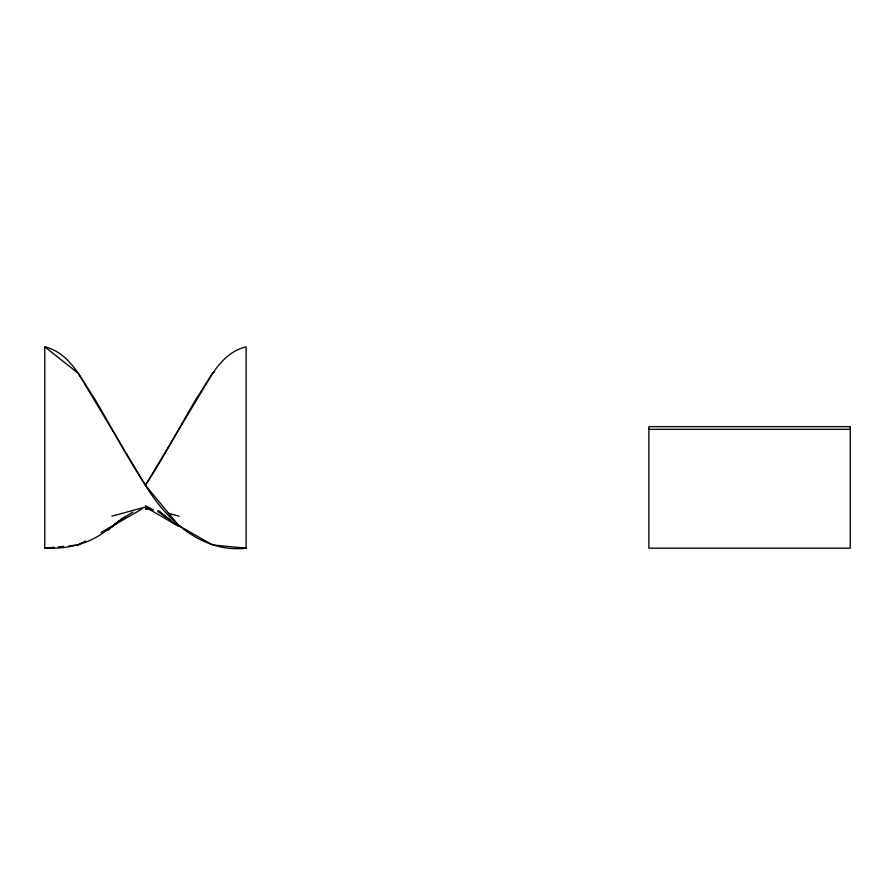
<?xml version="1.0" encoding="UTF-8"?>
<svg xmlns="http://www.w3.org/2000/svg" width="895" height="895" viewBox="0 0 895 895"><rect width="100%" height="100%" fill="white"/><g stroke="black" fill="none" stroke-linecap="round" stroke-linejoin="round"><path stroke-width="1.34" d="M109.615 527.569C92.163 543.645 67.964 549.284 44.75 548.188L44.75 346.812C70.19 352.775 81.557 379.872 95.094 399.517C111.83 428.123 127.258 457.513 145.438 485.258C166.683 520.398 202.057 553.155 246.125 548.188L246.125 346.812C220.685 352.775 209.318 379.872 195.781 399.517C179.045 428.123 163.617 457.513 145.438 485.258L179 525.812L212.562 544.921L246.125 548.188M113.978 525.242L107.68 529.818L119.214 521.002L107.68 529.952L119.214 521.058M214.733 371.671L212.562 373.383L145.438 485.258L78.312 373.383L44.75 346.812M107.68 529.952L124.461 517.276M120.266 520.431L113.978 524.962L122.369 518.764M125.513 516.426L120.266 519.95L132.852 512.108M141.846 509.11L101.09 532.503M68.915 545.838L78.312 544.921L81.904 542.873M78.312 544.921L85.506 541.005M111.875 516.169L145.438 507.006L149.465 508.103M44.75 548.188L54.147 547.27M58.175 546.879L63.545 546.364M648.875 429.309L850.25 429.309M145.438 508.852L150.472 509.188L145.438 507.23L149.219 508.561M150.472 509.087L145.438 508.673L150.472 509.557M150.472 509.233L145.438 508.125L151.725 509.904M168.26 513.238L179 516.169M150.013 508.226L145.438 505.999L153.448 509.926M145.438 507.006L179 526.607M163.74 515.565L166.034 517.03M166.034 516.818L158.023 511.347L176.897 525.22M850.25 426.647L648.875 426.647L648.875 548.188L850.25 548.188L850.25 426.647M170.609 520.342L158.023 510.519L170.609 520.42"/></g></svg>
